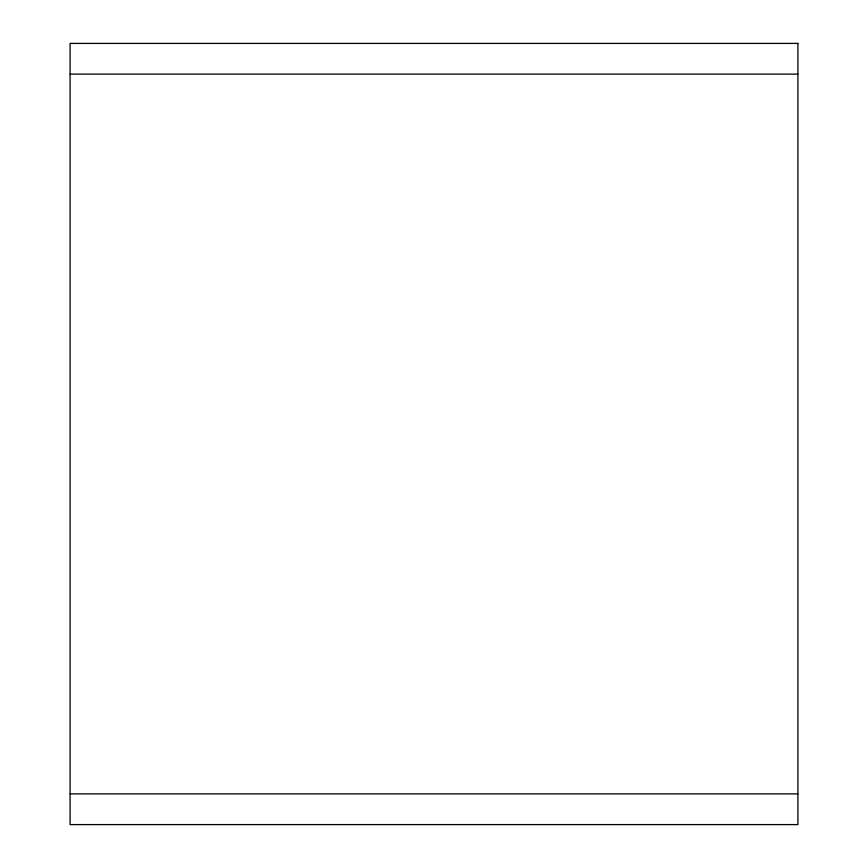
<?xml version="1.0" encoding="UTF-8"?>
<svg xmlns="http://www.w3.org/2000/svg" width="868" height="868" viewBox="0 0 868 868"><rect width="100%" height="100%" fill="white"/><g stroke="black" fill="none" stroke-linecap="round" stroke-linejoin="round"><path stroke-width="1.3" d="M70.091 74.127L797.909 74.127M70.091 793.873L797.909 793.873M797.909 43.4L70.091 43.4L70.091 824.6L797.909 824.6L797.909 43.4"/></g></svg>
